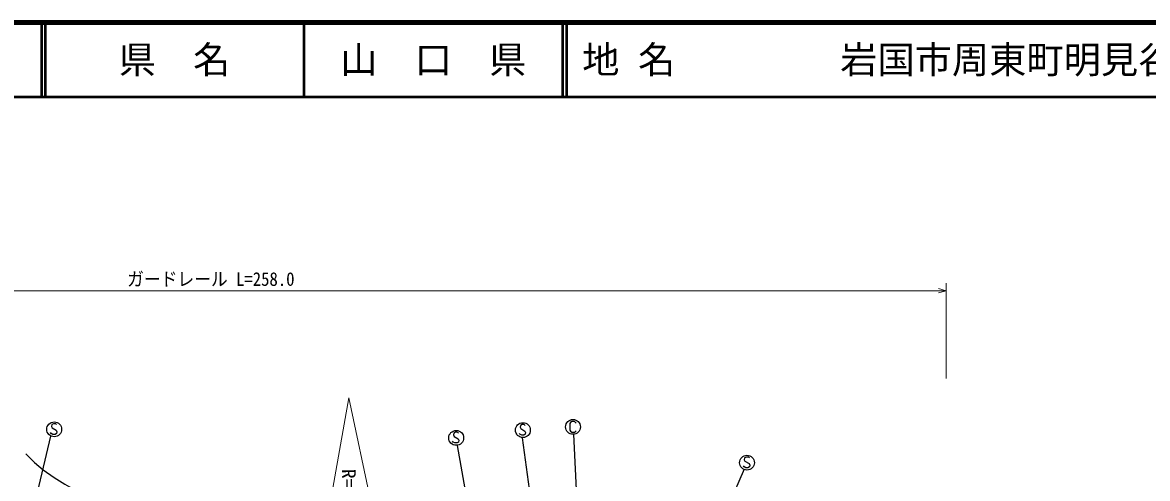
# Model space of a CAD drawing. Units: millimetres, scale not verified. Extents: x 40000 to 680000, y 20000 to 380000.
# Drawn here: x 295218 to 446286, y 318717 to 380000 of the extents above; entities that cross this region are included whole.
import ezdxf
from ezdxf.enums import TextEntityAlignment as Align

# ---------------------------------------------------------------- set-up
doc = ezdxf.new("R2010")
doc.units = ezdxf.units.MM
doc.header["$LTSCALE"] = 1000
for name, color, linetype, lineweight in [('M-BGD', 7, 'Continuous', 25), ('M-BGD-EXST', 7, 'Continuous', 25), ('M-STR-HTXT', 7, 'Continuous', 13), ('M-TTL', 2, 'Continuous', 140), ('M-TTL-LINE', 7, 'Continuous', 50)]:
    doc.layers.add(name, color=color, linetype=linetype, lineweight=lineweight)
doc.layers.add('M-TTL-TXT', color=7, linetype='Continuous')
doc.styles.add('ＭＳ ゴシック', font='')
doc.styles.get('ＭＳ ゴシック').set_extended_font_data('MS Gothic')

msp = doc.modelspace()

# ---------------------------------------------------------------- linework, layer by layer
at = {"layer": 'M-BGD'}
msp.add_lwpolyline([(295681, 322024), (296810, 320887), (297988, 319866), (299464, 318835), (300896, 317957), (302463, 317068), (304071, 316285), (307540, 314913), (311297, 313541), (320385, 310292), (322436, 309496), (324599, 308536), (327521, 307174), (330646, 305836), (331144, 305629)], dxfattribs=at)
at = {"layer": 'M-BGD-EXST'}
for p, q in [((368976, 326378), (368816, 326258)), ((369336, 326378), (368976, 326378)), ((369496, 326258), (369336, 326378)), ((299072, 324763), (298992, 324883)), ((299152, 325963), (299112, 325723)), ((299112, 325723), (299192, 325523)), ((299392, 326083), (299152, 325963)), ((299192, 325523), (299752, 325203)), ((299552, 326083), (299392, 326083)), ((299712, 326043), (299552, 326083)), ((299792, 325963), (299712, 326043)), ((299752, 325203), (299832, 325003)), ((299832, 325003), (299792, 324763)), ((353133, 324818), (353093, 324578)), ((353373, 324938), (353133, 324818)), ((353533, 324938), (353373, 324938)), ((353693, 324898), (353533, 324938)), ((353773, 324818), (353693, 324898)), ((362089, 325859), (362049, 325619)), ((362049, 325619), (362129, 325419)), ((362329, 325979), (362089, 325859)), ((362129, 325419), (362689, 325099)), ((362489, 325979), (362329, 325979)), ((362649, 325939), (362489, 325979)), ((362729, 325859), (362649, 325939)), ((362689, 325099), (362769, 324899)), ((362769, 324899), (362729, 324659)), ((368816, 326258), (368696, 326098)), ((368696, 326098), (368696, 325218)), ((368696, 325218), (368816, 325058)), ((368816, 325058), (368976, 324938)), ((368976, 324938), (369336, 324938)), ((369336, 324938), (369496, 325018)), ((369576, 326138), (369496, 326258)), ((369496, 325018), (369576, 325138)), ((298981, 324406), (295272, 308844)), ((299312, 324643), (299072, 324763)), ((299592, 324643), (299312, 324643)), ((299792, 324763), (299592, 324643)), ((353053, 323618), (352973, 323738)), ((353293, 323498), (353053, 323618)), ((353093, 324578), (353173, 324378)), ((353173, 324378), (353733, 324058)), ((353573, 323498), (353293, 323498)), ((353773, 323618), (353573, 323498)), ((353733, 324058), (353813, 323858)), ((353813, 323858), (353773, 323618)), ((362009, 324659), (361929, 324779)), ((362249, 324539), (362009, 324659)), ((362529, 324539), (362249, 324539)), ((362293, 324188), (364984, 305136)), ((362729, 324659), (362529, 324539)), ((369201, 324697), (370074, 305790)), ((353567, 323170), (356985, 303972)), ((392104, 320286), (392024, 320406)), ((392344, 320166), (392104, 320286)), ((392184, 321486), (392144, 321246)), ((392144, 321246), (392224, 321046)), ((392424, 321606), (392184, 321486)), ((392224, 321046), (392784, 320726)), ((392584, 321606), (392424, 321606)), ((392744, 321566), (392584, 321606)), ((392824, 320286), (392624, 320166)), ((392824, 321486), (392744, 321566)), ((392784, 320726), (392864, 320526)), ((392864, 320526), (392824, 320286)), ((392108, 319970), (384909, 303172)), ((392624, 320166), (392344, 320166))]:
    msp.add_line(p, q, dxfattribs=at)
for centre in [(299472, 325323), (369136, 325658), (353453, 324178), (362409, 325219), (392504, 320846)]:
    msp.add_circle(centre, 1000, dxfattribs=at)
at = {"layer": 'M-STR-HTXT'}
for p, q in [((419235, 344954), (419235, 332138)), ((220579, 343954), (419235, 343954)), ((418235, 344234), (419235, 343954)), ((419235, 343954), (418235, 343674)), ((339054, 329562), (333765, 299704)), ((345355, 299699), (339054, 329562))]:
    msp.add_line(p, q, dxfattribs=at)
at = {"layer": 'M-TTL'}
msp.add_line((680000, 380000), (40000, 380000), dxfattribs=at)
at = {"layer": 'M-TTL-LINE'}
for p, q in [((297750, 380000), (297750, 370000)), ((298250, 380000), (298250, 370000)), ((333000, 380000), (333000, 370000)), ((367750, 380000), (367750, 370000)), ((368250, 380000), (368250, 370000)), ((40000, 370000), (680000, 370000))]:
    msp.add_line(p, q, dxfattribs=at)

# ---------------------------------------------------------------- texts
at = {"layer": 'M-STR-HTXT', "style": 'ＭＳ ゴシック', "width": 0.9}
msp.add_text('ガードレール L=258.0', height=1833, dxfattribs=at).set_placement((309267, 344056), align=Align.BOTTOM_LEFT)
at = {"layer": 'M-STR-HTXT', "style": 'ＭＳ ゴシック', "width": 1.05}
msp.add_text('R=30', height=1833, rotation=271.2, dxfattribs=at).set_placement((337571, 319977), align=Align.BOTTOM_LEFT)
at = {"layer": 'M-TTL-TXT', "style": 'ＭＳ ゴシック'}
for s, p in [('県\u3000名', (315625, 375000)), ('山\u3000口\u3000県', (350375, 375000))]:
    msp.add_text(s, height=3666, dxfattribs=at).set_placement(p, align=Align.MIDDLE_CENTER)
for s, p in [('地 名', (370380, 375000)), ('岩国市周東町明見谷', (405024, 375000))]:
    msp.add_text(s, height=3666, dxfattribs=at).set_placement(p, align=Align.MIDDLE_LEFT)

doc.saveas('drawing.dxf')
